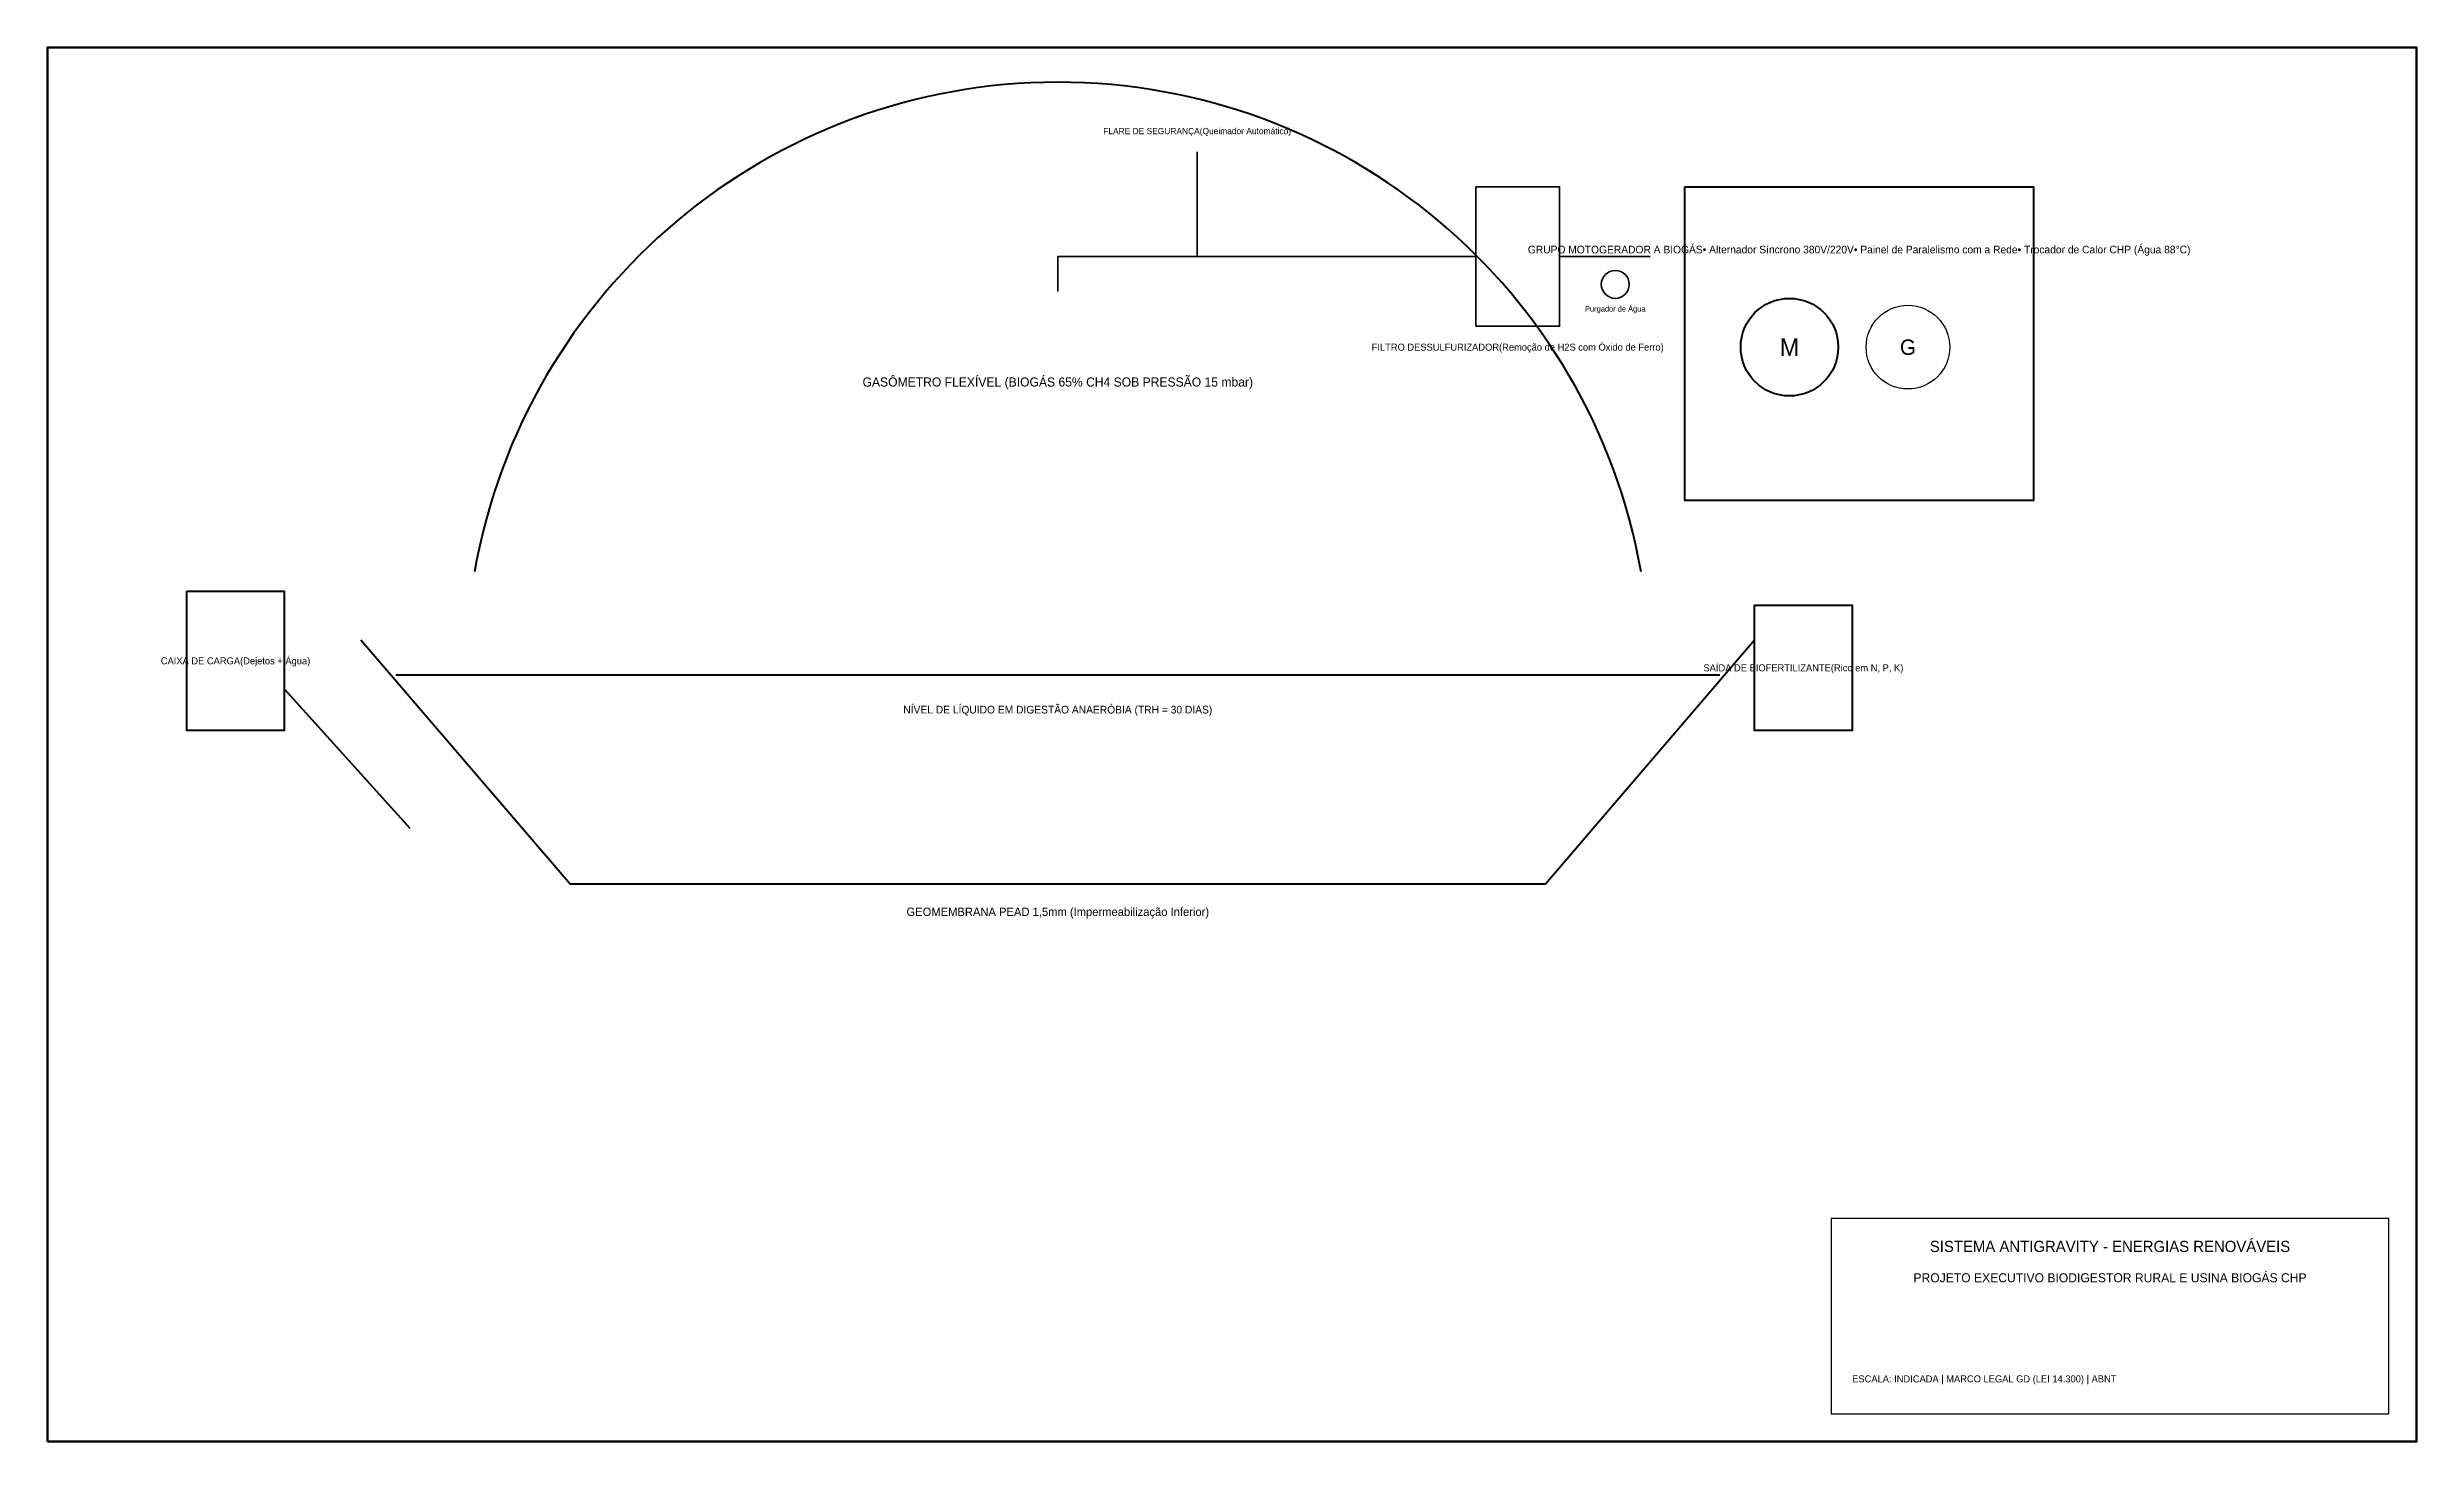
# Model space of a CAD drawing. Header units: metres. Extents: x -1 to 33, y -5 to 15.
import ezdxf
from ezdxf.enums import TextEntityAlignment as Align

# ---------------------------------------------------------------- set-up
doc = ezdxf.new("R2010")
doc.units = ezdxf.units.M
for name, color, linetype, lineweight in [('BIODIGESTOR_PEAD', 1, 'Continuous', 40), ('ELETRICA_CABOS', 3, 'Continuous', 30), ('ESTRUTURA_MONTAGEM', 7, 'Continuous', 40), ('PRANCHA_CARIMBO', 7, 'Continuous', 25), ('PRANCHA_MOLDURA', 7, 'Continuous', 50), ('TEXTOS_COTAS', 7, 'Continuous', 20), ('TUBULACOES_GAS', 6, 'Continuous', 35)]:
    doc.layers.add(name, color=color, linetype=linetype, lineweight=lineweight)

msp = doc.modelspace()

# ---------------------------------------------------------------- linework, layer by layer
at = {"layer": 'BIODIGESTOR_PEAD'}
msp.add_line((4, 6), (23, 6), dxfattribs=at)
msp.add_lwpolyline([(3.5, 6.5), (6.5, 3), (20.5, 3), (23.5, 6.5)], dxfattribs=at)
msp.add_arc((13.5, 6), 8.5, 10, 170, dxfattribs=at)
at = {"layer": 'ELETRICA_CABOS'}
msp.add_circle((25.7, 10.7), 0.6, dxfattribs=at)
at = {"layer": 'ESTRUTURA_MONTAGEM'}
msp.add_line((2.4, 5.8), (4.2, 3.8), dxfattribs=at)
for points in [[(22.5, 13), (27.5, 13), (27.5, 8.5), (22.5, 8.5), (22.5, 13)], [(1, 7.2), (2.4, 7.2), (2.4, 5.2), (1, 5.2), (1, 7.2)], [(23.5, 7), (24.9, 7), (24.9, 5.2), (23.5, 5.2), (23.5, 7)]]:
    msp.add_lwpolyline(points, close=True, dxfattribs=at)
msp.add_circle((24, 10.7), 0.7, dxfattribs=at)
at = {"layer": 'PRANCHA_CARIMBO'}
msp.add_lwpolyline([(24.6, -4.6), (32.6, -4.6), (32.6, -1.8), (24.6, -1.8), (24.6, -4.6)], close=True, dxfattribs=at)
at = {"layer": 'PRANCHA_MOLDURA'}
msp.add_lwpolyline([(-1, -5), (33, -5), (33, 15), (-1, 15), (-1, -5)], close=True, dxfattribs=at)
at = {"layer": 'TUBULACOES_GAS'}
for p, q in [((15.5, 12), (15.5, 13.5)), ((13.5, 11.5), (13.5, 12)), ((13.5, 12), (19.5, 12)), ((20.7, 12), (22, 12))]:
    msp.add_line(p, q, dxfattribs=at)
msp.add_lwpolyline([(19.5, 13), (20.7, 13), (20.7, 11), (19.5, 11), (19.5, 13)], close=True, dxfattribs=at)
msp.add_circle((21.5, 11.6), 0.2, dxfattribs=at)

# ---------------------------------------------------------------- texts
at = {"layer": 'PRANCHA_CARIMBO'}
for s, height, p in [('SISTEMA ANTIGRAVITY - ENERGIAS RENOVÁVEIS', 0.16, (28.6, -2.2)), ('PROJETO EXECUTIVO BIODIGESTOR RURAL E USINA BIOGÁS CHP', 0.13, (28.6, -2.65))]:
    msp.add_text(s, height=height, dxfattribs=at).set_placement(p, align=Align.MIDDLE_CENTER)
at = {"layer": 'TEXTOS_COTAS'}
for s, height, p in [('FLARE DE SEGURANÇA(Queimador Automático)', 0.09, (15.5, 13.8)), ('GRUPO MOTOGERADOR A BIOGÁS• Alternador Síncrono 380V/220V• Painel de Paralelismo com a Rede• Trocador de Calor CHP (Água 88°C)', 0.11, (25, 12.1)), ('Purgador de Água', 0.08, (21.5, 11.25)), ('FILTRO DESSULFURIZADOR(Remoção de H2S com Óxido de Ferro)', 0.1, (20.1, 10.7)), ('M', 0.25, (24, 10.7)), ('G', 0.22, (25.7, 10.7)), ('GASÔMETRO FLEXÍVEL (BIOGÁS 65% CH4 SOB PRESSÃO 15 mbar)', 0.13, (13.5, 10.2)), ('CAIXA DE CARGA(Dejetos + Água)', 0.1, (1.7, 6.2)), ('SAÍDA DE BIOFERTILIZANTE(Rico em N, P, K)', 0.1, (24.2, 6.1)), ('NÍVEL DE LÍQUIDO EM DIGESTÃO ANAERÓBIA (TRH = 30 DIAS)', 0.11, (13.5, 5.5)), ('GEOMEMBRANA PEAD 1,5mm (Impermeabilização Inferior)', 0.12, (13.5, 2.6))]:
    msp.add_text(s, height=height, dxfattribs=at).set_placement(p, align=Align.MIDDLE_CENTER)
msp.add_text('ESCALA: INDICADA | MARCO LEGAL GD (LEI 14.300) | ABNT', height=0.1, dxfattribs=at).set_placement((24.9, -4.1), align=Align.MIDDLE_LEFT)

doc.saveas('drawing.dxf')
